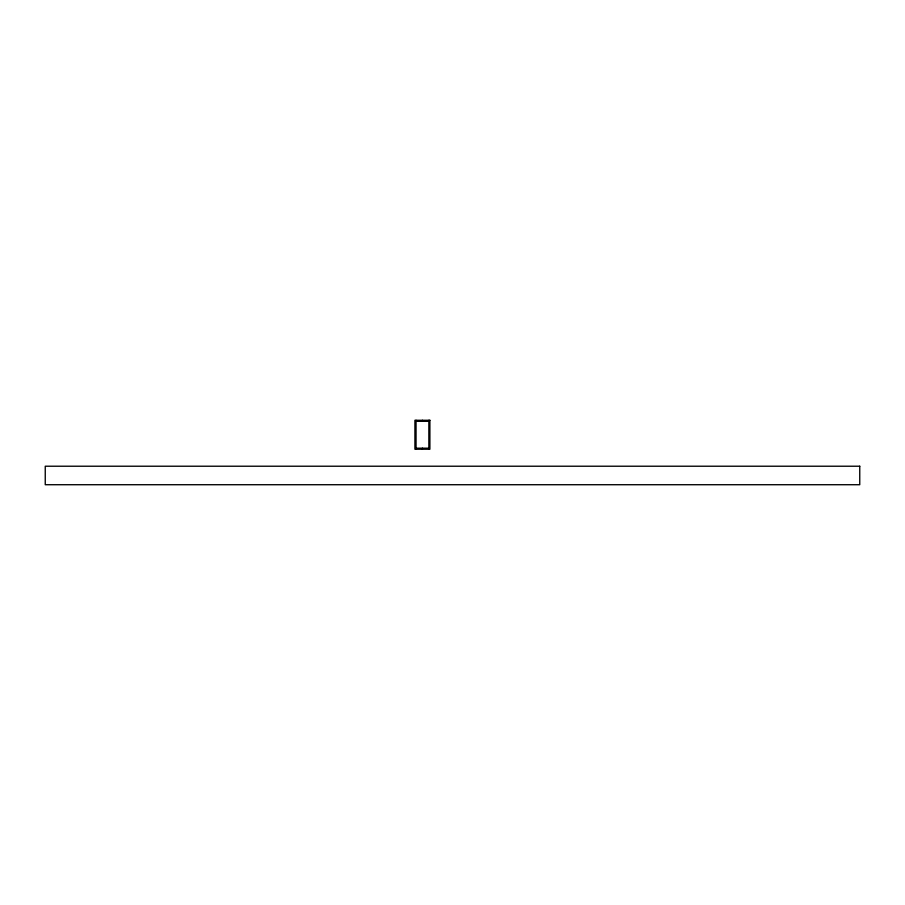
<?xml version="1.0" encoding="UTF-8"?>
<svg xmlns="http://www.w3.org/2000/svg" width="905" height="905" viewBox="0 0 905 905"><rect width="100%" height="100%" fill="white"/><g stroke="black" fill="none" stroke-linecap="round" stroke-linejoin="round"><path stroke-width="1.36" d="M416.051 421.311L428.857 421.311M416.051 448.19L428.857 448.19M428.857 420.282L428.857 449.219M422.397 420.282L422.397 421.311M422.397 448.19L422.397 449.219M416.051 420.282L416.051 449.219M429.886 420.282L414.92 420.282L414.92 449.219L429.886 449.219L429.886 420.282M859.75 466.222L45.25 466.222L45.25 484.718L859.75 484.718L859.75 466.222"/></g></svg>
